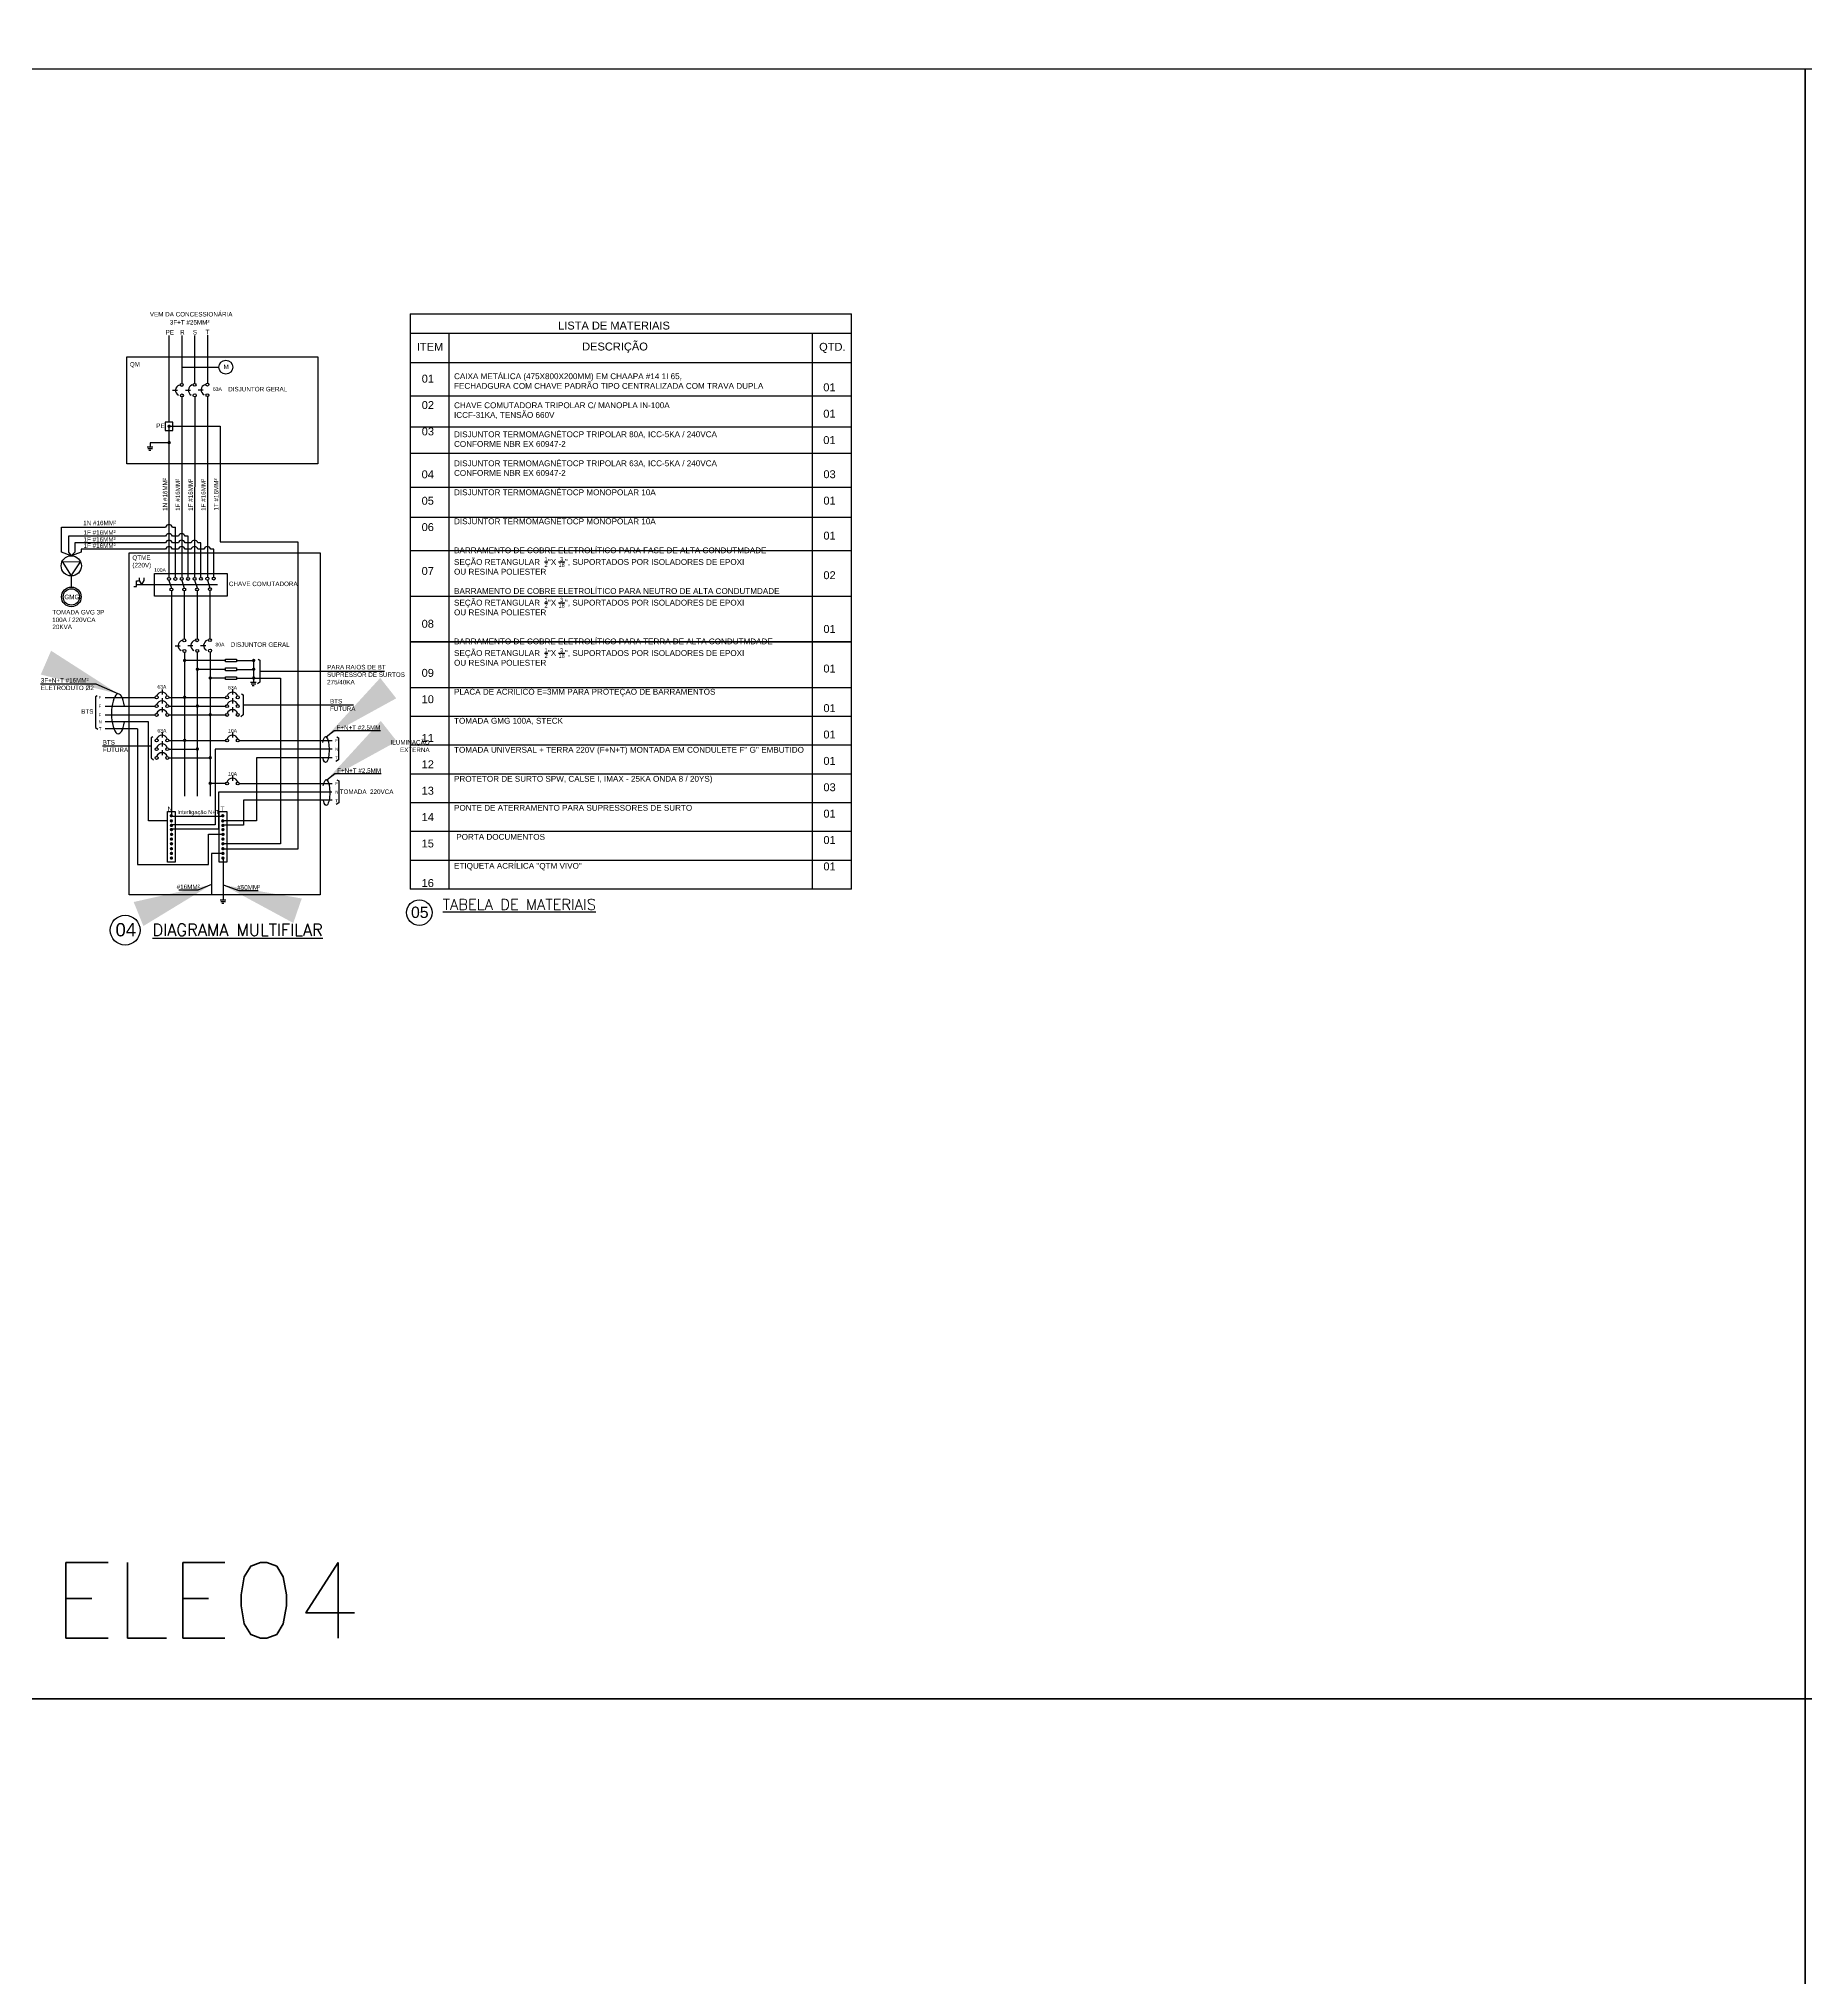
# Model space of a CAD drawing. Header units: inches. Extents: x -7660 to 802, y -193 to 3.
# Drawn here: x 566.6 to 622.6, y -129.9 to -68.4 of the extents above; entities that cross this region are included whole.
import ezdxf

# ---------------------------------------------------------------- set-up
doc = ezdxf.new("R2010")
doc.units = ezdxf.units.IN
doc.header["$MEASUREMENT"] = 0
for name, color, linetype in [('COTAS', 8, 'Continuous'), ('detalhes', 7, 'Continuous'), ('INDICACAO', 1, 'Continuous'), ('Text-04', 4, 'Continuous')]:
    doc.layers.add(name, color=color, linetype=linetype)
doc.styles.add('Annotative', font='arial.ttf')
doc.styles.add('ROMANS', font='romans.shx', dxfattribs={"height": 10})
doc.styles.get("Standard").update_dxf_attribs({"font": 'arial.ttf'})
doc.dimstyles.new('1-100$7', dxfattribs={"dimscale": 100, "dimtxt": 1.5, "dimasz": 2, "dimexe": 1, "dimexo": 1, "dimgap": 0.75, "dimtad": 1, "dimlfac": 0.001, "dimzin": 1, "dimdsep": 46, "dimtxsty": 'ROMANS', "dimblk": 'OBLIQUE', "dimcen": 0, "dimdle": 1, "dimclre": 9, "dimadec": 0, "dimazin": 0, "dimtfac": 1, "dimtix": 1, "dimtmove": 0, "dimatfit": 2, "dimldrblk": 'OBLIQUE', "dimfxl": 1, "dimarcsym": 0})
doc.dimstyles.new('ISO-25', dxfattribs={"dimtxt": 2.5, "dimasz": 2.5, "dimexe": 1.25, "dimexo": 0.625, "dimtad": 1, "dimtxsty": 'Standard', "dimcen": 2.5, "dimadec": 0, "dimazin": 0, "dimtfac": 1, "dimtmove": 0, "dimatfit": 3, "dimfxl": 1, "dimarcsym": 0})

msp = doc.modelspace()

# ---------------------------------------------------------------- hatches: boundary and pattern name
h = msp.add_hatch(color=1)
h.dxf.hatch_style = 1
h.paths.add_polyline_path([(570.68797, -80.69151, 1), (570.79862, -80.69151, 1)])
h = msp.add_hatch(color=1)
h.dxf.hatch_style = 1
h.paths.add_polyline_path([(570.68892, -81.20988, 1), (570.79957, -81.20988, 1)])
h = msp.add_hatch(color=1)
h.dxf.hatch_style = 1
h.paths.add_polyline_path([(571.17937, -88.11897, 1), (571.29002, -88.11897, 1)])
h = msp.add_hatch(color=1)
h.dxf.hatch_style = 1
h.paths.add_polyline_path([(571.58515, -88.39699, 1), (571.6958, -88.39699, 1)])
h = msp.add_hatch(color=1)
h.dxf.hatch_style = 1
h.paths.add_polyline_path([(573.37151, -88.11897, 1), (573.48216, -88.11897, 1)])
h = msp.add_hatch(color=1)
h.dxf.hatch_style = 1
h.paths.add_polyline_path([(573.37151, -88.39699, 1), (573.48216, -88.39699, 1)])
h = msp.add_hatch(color=1)
h.dxf.hatch_style = 1
h.paths.add_polyline_path([(571.99093, -88.67501, 1), (572.10157, -88.67501, 1)])
h = msp.add_hatch(color=1)
h.dxf.hatch_style = 1
h.paths.add_polyline_path([(573.37151, -88.67501, 1), (573.48216, -88.67501, 1)])
h = msp.add_hatch(color=1)
h.dxf.hatch_style = 1
h.paths.add_polyline_path([(571.17937, -89.28555, 1), (571.29002, -89.28555, 1)])
h = msp.add_hatch(color=1)
h.dxf.hatch_style = 1
h.paths.add_polyline_path([(571.58515, -89.56356, 1), (571.6958, -89.56356, 1)])
h = msp.add_hatch(color=1)
h.dxf.hatch_style = 1
h.paths.add_polyline_path([(571.99093, -89.84158, 1), (572.10157, -89.84158, 1)])
h = msp.add_hatch(color=1)
h.dxf.hatch_style = 1
h.paths.add_polyline_path([(571.17937, -90.65022, 1), (571.29002, -90.65022, 1)])
h = msp.add_hatch(color=1)
h.dxf.hatch_style = 1
h.paths.add_polyline_path([(571.58515, -90.92824, 1), (571.6958, -90.92824, 1)])
h = msp.add_hatch(color=1)
h.dxf.hatch_style = 1
h.paths.add_polyline_path([(571.99093, -91.20626, 1), (572.10157, -91.20626, 1)])
h = msp.add_hatch(color=1)
h.dxf.hatch_style = 1
h.paths.add_polyline_path([(571.99093, -92.0149, 1), (572.10157, -92.0149, 1)])
h = msp.add_hatch(color=1)
h.dxf.hatch_style = 1
h.paths.add_polyline_path([(570.86874, -93.04479, -1), (570.75809, -93.04479, -1)])
h = msp.add_hatch(color=1)
h.dxf.hatch_style = 1
h.paths.add_polyline_path([(570.86876, -93.20683, -1), (570.75811, -93.20683, -1)])
h = msp.add_hatch(color=1)
h.dxf.hatch_style = 1
h.paths.add_polyline_path([(570.87232, -93.35073, -1), (570.76167, -93.35073, -1)])
h = msp.add_hatch(color=1)
h.dxf.hatch_style = 1
h.paths.add_polyline_path([(570.87232, -93.48397, -1), (570.76167, -93.48397, -1)])
h = msp.add_hatch(color=1)
h.dxf.hatch_style = 1
h.paths.add_polyline_path([(572.50107, -93.04499, -1), (572.39042, -93.04499, -1)])
h = msp.add_hatch(color=1)
h.dxf.hatch_style = 1
h.paths.add_polyline_path([(572.50109, -93.20703, -1), (572.39045, -93.20703, -1)])
h = msp.add_hatch(color=1)
h.dxf.hatch_style = 1
h.paths.add_polyline_path([(572.50465, -93.35093, -1), (572.394, -93.35093, -1)])
h = msp.add_hatch(color=1)
h.dxf.hatch_style = 1
h.paths.add_polyline_path([(572.50465, -93.48417, -1), (572.394, -93.48417, -1)])
h = msp.add_hatch(color=1)
h.dxf.hatch_style = 1
h.paths.add_polyline_path([(570.87234, -93.78459, -1), (570.7617, -93.78459, -1)])
h = msp.add_hatch(color=1)
h.dxf.hatch_style = 1
h.paths.add_polyline_path([(570.87234, -93.93378, -1), (570.7617, -93.93378, -1)])
h = msp.add_hatch(color=1)
h.dxf.hatch_style = 1
h.paths.add_polyline_path([(570.87234, -94.08952, -1), (570.7617, -94.08952, -1)])
h = msp.add_hatch(color=1)
h.dxf.hatch_style = 1
h.paths.add_polyline_path([(570.87587, -93.63497, -1), (570.76522, -93.63497, -1)])
h = msp.add_hatch(color=1)
h.dxf.hatch_style = 1
h.paths.add_polyline_path([(572.50468, -93.78479, -1), (572.39403, -93.78479, -1)])
h = msp.add_hatch(color=1)
h.dxf.hatch_style = 1
h.paths.add_polyline_path([(572.50468, -93.93398, -1), (572.39403, -93.93398, -1)])
h = msp.add_hatch(color=1)
h.dxf.hatch_style = 1
h.paths.add_polyline_path([(572.50468, -94.08972, -1), (572.39403, -94.08972, -1)])
h = msp.add_hatch(color=1)
h.dxf.hatch_style = 1
h.paths.add_polyline_path([(572.5082, -93.63517, -1), (572.39756, -93.63517, -1)])
h = msp.add_hatch(color=1)
h.dxf.hatch_style = 1
h.paths.add_polyline_path([(570.87234, -94.2383, -1), (570.7617, -94.2383, -1)])
h = msp.add_hatch(color=1)
h.dxf.hatch_style = 1
h.paths.add_polyline_path([(570.87234, -94.38725, -1), (570.7617, -94.38725, -1)])
h = msp.add_hatch(color=1)
h.dxf.hatch_style = 1
h.paths.add_polyline_path([(572.50468, -94.23851, -1), (572.39403, -94.23851, -1)])
h = msp.add_hatch(color=1)
h.dxf.hatch_style = 1
h.paths.add_polyline_path([(572.50468, -94.38745, -1), (572.39403, -94.38745, -1)])

# ---------------------------------------------------------------- linework, layer by layer
at = {"color": 1}
for p, q in [((578.38751, -77.12067), (578.38751, -95.37557)), ((567.32857, -84.68957), (567.32857, -83.88763)), ((567.32857, -83.88763), (570.63101, -83.88763)), ((570.63101, -84.18225), (567.54943, -84.18225)), ((567.54943, -84.18225), (567.54943, -84.68956)), ((570.84565, -83.88763), (570.94122, -83.88763)), ((571.03678, -84.18225), (570.84565, -84.18225)), ((570.94122, -85.4733), (570.94122, -83.88763)), ((571.34699, -84.18225), (571.25143, -84.18225)), ((571.34699, -85.4733), (571.34699, -84.18225)), ((567.63942, -84.79942), (567.32857, -84.68957)), ((567.54943, -84.68956), (567.63942, -84.79942)), ((567.75232, -84.68956), (567.63942, -84.79942)), ((567.95521, -84.68956), (567.63942, -84.79942)), ((570.63072, -84.38514), (567.75232, -84.38514)), ((567.75232, -84.38514), (567.75232, -84.68956)), ((570.63101, -84.58803), (567.95521, -84.58803)), ((567.95521, -84.58803), (567.95521, -84.68956)), ((571.03649, -84.38514), (570.84536, -84.38514)), ((571.03678, -84.58803), (570.84565, -84.58803)), ((571.44227, -84.38514), (571.25114, -84.38514)), ((571.44256, -84.58803), (571.25143, -84.58803)), ((571.75277, -84.38514), (571.65691, -84.38514)), ((571.84833, -84.58803), (571.6572, -84.58803)), ((571.75277, -85.4733), (571.75277, -84.38514)), ((572.15854, -84.58803), (572.06298, -84.58803)), ((572.15854, -85.4733), (572.15854, -84.58803)), ((573.62328, -88.46023), (577.57977, -88.46023)), ((573.09541, -89.52824), (576.59205, -89.52824)), ((568.63245, -90.82962), (570.17391, -90.82962)), ((572.39909, -94.24113), (572.09147, -94.24113))]:
    msp.add_line(p, q, dxfattribs=at)
for p, q in [((570.73833, -77.816), (570.73833, -80.5577)), ((571.1441, -77.81266), (571.1441, -79.33191)), ((571.54988, -77.80932), (571.54988, -79.32857)), ((571.95566, -77.80265), (571.95566, -79.32189)), ((571.1441, -78.81657), (572.32195, -78.81657)), ((571.14872, -79.76199), (571.1441, -85.4733)), ((571.55449, -79.75865), (571.54988, -85.4733)), ((571.96027, -79.75197), (571.95566, -85.4733)), ((570.73833, -80.69227), (570.73833, -85.4733)), ((570.73833, -80.69227), (572.36143, -80.69227)), ((572.36143, -80.69227), (572.36143, -84.35977)), ((570.73833, -81.21427), (570.14144, -81.21427)), ((570.81839, -85.91576), (570.81839, -92.9945)), ((571.22416, -85.91576), (571.22416, -87.435)), ((571.62994, -85.91242), (571.62994, -87.43167)), ((572.03572, -85.90574), (572.03572, -87.42499)), ((571.22878, -87.86509), (571.22878, -92.42277)), ((571.63455, -87.86175), (571.63455, -92.42277)), ((572.04033, -87.85507), (572.04033, -92.42277)), ((572.53567, -88.12336), (571.22878, -88.12336)), ((572.53567, -88.40138), (571.63455, -88.40138)), ((572.88307, -88.12336), (573.42092, -88.12336)), ((572.88307, -88.40138), (573.42092, -88.40138)), ((573.42092, -88.12336), (573.42092, -88.81146)), ((572.53567, -88.67939), (572.04033, -88.67939)), ((572.88307, -88.67939), (574.27734, -88.67939)), ((568.70973, -89.28993), (570.30012, -89.28993)), ((568.70973, -89.56795), (570.30012, -89.56795)), ((570.73344, -89.28993), (572.53567, -89.28993)), ((570.73344, -89.56795), (572.53567, -89.56795)), ((568.70973, -89.84597), (570.30012, -89.84597)), ((570.08941, -90.06511), (568.70973, -90.06511)), ((569.7357, -90.28425), (568.70973, -90.28425)), ((570.08941, -93.20705), (570.08941, -90.06511)), ((570.73344, -89.84597), (572.53567, -89.84597)), ((570.73344, -90.65461), (572.53567, -90.65461)), ((570.73344, -90.93262), (571.63455, -90.93262)), ((575.91861, -90.93262), (572.20292, -90.93262)), ((572.20292, -90.93262), (572.20292, -93.33687)), ((572.96898, -90.65461), (575.91861, -90.65461)), ((570.73344, -91.21064), (572.04033, -91.21064)), ((575.91861, -91.21064), (573.51332, -91.21064)), ((573.51332, -91.21064), (573.51332, -93.2061)), ((572.53567, -92.01928), (572.04033, -92.01928)), ((572.96898, -92.01928), (575.91861, -92.01928)), ((575.90773, -92.2973), (572.30726, -92.2973)), ((572.30726, -92.2973), (572.30726, -93.47409)), ((575.91861, -92.54725), (573.10051, -92.54725)), ((573.10051, -92.54725), (573.10051, -93.34623)), ((570.69671, -93.20705), (570.08941, -93.20705)), ((570.81839, -93.05917), (572.40661, -93.05917)), ((572.20292, -93.33687), (570.85039, -93.33687)), ((573.10051, -93.34623), (572.46684, -93.34623)), ((573.51332, -93.2061), (572.48633, -93.2061)), ((572.30726, -93.47409), (570.85039, -93.47409))]:
    msp.add_line(p, q)
at = {"color": 3}
for points in [[(532.90705, -69.3577), (622.64596, -69.3577), (622.64596, -121.04888), (532.90705, -121.04888)], [(622.64596, -69.3577), (712.38487, -69.3577), (712.38487, -121.04888), (622.64596, -121.04888)], [(532.90705, -121.04888), (622.64596, -121.04888), (622.64596, -192.61801), (532.90705, -192.61801)], [(622.64596, -121.04888), (712.38487, -121.04888), (712.38487, -192.61801), (622.64596, -192.61801)]]:
    msp.add_lwpolyline(points, close=True, dxfattribs=at)
at = {"color": 1}
for points in [[(578.38751, -77.12067), (592.39204, -77.12067)], [(592.39204, -95.37557), (592.39204, -77.12067)], [(592.39204, -77.74871), (578.38751, -77.74871)], [(579.62684, -95.37557), (579.62684, -77.74871)], [(591.15065, -87.51833), (591.15065, -77.74871)], [(592.39204, -78.68409), (578.38751, -78.68409)], [(570.85248, -79.54881), (571.01356, -79.54881)], [(571.25825, -79.54547), (571.41934, -79.54547)], [(571.66403, -79.53879), (571.82511, -79.53879)], [(592.39204, -79.73809), (578.38751, -79.73809)], [(592.39204, -80.71705), (578.38751, -80.71705)], [(592.39204, -81.55464), (578.38751, -81.55464)], [(592.39204, -82.63424), (578.38751, -82.63424)], [(592.39204, -83.58352), (578.38751, -83.58352)], [(592.39204, -84.64433), (578.38751, -84.64433)], [(567.35105, -84.98051), (567.63942, -85.43972), (567.93117, -84.98774)], [(567.35105, -84.98051), (567.93117, -84.98774)], [(567.63942, -85.43972), (567.63942, -85.80203)], [(569.62404, -85.77599), (569.70808, -85.77599), (569.70808, -85.59122), (569.76971, -85.59122)], [(569.70808, -85.7088), (572.28104, -85.7088)], [(569.79135, -85.49771), (569.79135, -85.58524), (569.86877, -85.7088)], [(569.94619, -85.49771), (569.94619, -85.58524), (569.86877, -85.7088)], [(570.73833, -85.58106), (570.81839, -85.82136)], [(571.1441, -85.58106), (571.22416, -85.82136)], [(571.54988, -85.57772), (571.62994, -85.81802)], [(571.95566, -85.57104), (572.03572, -85.81134)], [(592.39204, -86.09085), (578.38751, -86.09085)], [(570.93254, -87.6519), (571.09362, -87.6519)], [(571.33831, -87.64856), (571.4994, -87.64856)], [(571.74409, -87.64189), (571.90517, -87.64189)], [(578.38751, -87.51833), (592.39204, -87.51833)], [(592.39204, -87.54042), (578.38751, -87.54042)], [(591.15065, -95.37557), (591.15065, -87.54042)], [(573.56722, -88.07667), (573.62222, -88.11261), (573.62433, -88.80785), (573.54395, -88.86281)], [(570.51926, -89.04136), (570.51926, -89.20244)], [(572.74985, -89.04136), (572.74985, -89.20244)], [(592.39204, -88.98253), (578.38751, -88.98253)], [(568.46102, -89.23756), (568.40603, -89.2735), (568.40391, -90.24628), (568.48429, -90.30125)], [(570.51926, -89.31938), (570.51926, -89.48046)], [(570.51926, -89.5974), (570.51926, -89.75848)], [(572.74985, -89.31938), (572.74985, -89.48046)], [(572.74985, -89.5974), (572.74985, -89.75848)], [(573.03935, -89.17291), (573.09435, -89.20885), (573.09646, -89.84763), (573.01608, -89.9026)], [(592.39204, -89.89583), (578.38751, -89.89583)], [(570.22976, -90.53759), (570.17476, -90.57352), (570.17264, -91.21231), (570.25302, -91.26728)], [(570.51926, -90.40604), (570.51926, -90.56712)], [(570.51926, -90.68406), (570.51926, -90.84514)], [(570.51926, -90.96207), (570.51926, -91.12316)], [(572.74985, -90.40604), (572.74985, -90.56712)], [(576.06049, -90.53759), (576.11549, -90.57352), (576.11761, -91.26876), (576.03722, -91.32372)], [(592.39204, -90.80912), (578.38751, -90.80912)], [(572.74985, -91.77071), (572.74985, -91.9318)], [(576.06743, -91.90226), (576.12243, -91.9382), (576.12454, -92.63343), (576.04416, -92.6884)], [(592.39204, -91.72241), (578.38751, -91.72241)], [(592.39204, -92.6357), (578.38751, -92.6357)], [(592.39204, -93.54899), (578.38751, -93.54899)], [(572.09147, -94.24113), (572.09147, -95.55318)], [(572.45725, -94.41885), (572.45725, -95.71619)], [(592.39204, -94.46228), (578.38751, -94.46228)], [(572.35998, -95.71619), (572.53998, -95.71619)], [(572.38205, -95.76262), (572.53069, -95.76262)], [(572.41804, -95.816), (572.48075, -95.816)], [(592.39204, -95.37557), (578.38751, -95.37557)]]:
    msp.add_lwpolyline(points, dxfattribs=at)
for points in [[(569.39772, -78.4876), (575.45615, -78.4876), (575.45615, -81.87984), (569.39772, -81.87984)], [(570.61665, -80.82684), (570.86001, -80.82684), (570.86001, -80.5577), (570.61665, -80.5577)], [(569.47778, -84.7097), (575.53621, -84.7097), (575.53621, -95.55014), (569.47778, -95.55014)], [(570.27947, -85.36514), (572.58764, -85.36514), (572.58764, -86.07994), (570.27947, -86.07994)], [(572.53567, -88.07929), (572.88307, -88.07929), (572.88307, -88.16743), (572.53567, -88.16743)], [(572.53567, -88.3573), (572.88307, -88.3573), (572.88307, -88.44545), (572.53567, -88.44545)], [(572.53567, -88.63532), (572.88307, -88.63532), (572.88307, -88.72346), (572.53567, -88.72346)], [(570.94007, -94.51206), (570.69671, -94.51206), (570.69671, -92.91098), (570.94007, -92.91098)], [(572.5724, -94.51226), (572.32904, -94.51226), (572.32904, -92.91118), (572.5724, -92.91118)]]:
    msp.add_lwpolyline(points, close=True, dxfattribs=at)
for points in [[(570.04417, -81.34634), (570.22417, -81.34634)], [(570.06624, -81.39276), (570.21488, -81.39276)], [(570.10224, -81.44615), (570.16494, -81.44615)], [(570.14144, -81.21427), (570.14144, -81.34634)], [(572.36143, -84.35977), (574.8276, -84.35977), (574.8276, -94.10363), (572.45902, -94.10363)], [(574.27734, -88.67939), (574.27734, -93.93235), (572.45902, -93.93235)], [(573.32365, -88.81146), (573.50365, -88.81146)], [(573.34571, -88.85789), (573.49436, -88.85789)], [(573.38171, -88.91127), (573.44442, -88.91127)], [(569.7357, -90.28425), (569.7357, -94.59471), (571.99375, -94.59471), (571.99375, -93.63172), (572.40939, -93.63172)]]:
    msp.add_lwpolyline(points)
msp.add_circle((572.54403, -78.81657), 0.22209)
for centre, radius in [((571.1441, -79.37911), 0.0472), ((571.14872, -79.71479), 0.0472), ((571.54988, -79.37577), 0.0472), ((571.55449, -79.71145), 0.0472), ((571.95566, -79.36909), 0.0472), ((571.96027, -79.70477), 0.0472), ((567.63942, -85.11957), 0.32015), ((567.6421, -86.10318), 0.3109), ((567.6421, -86.10318), 0.25976), ((570.73833, -85.53386), 0.0472), ((570.81839, -85.86856), 0.0472), ((570.94122, -85.53386), 0.0472), ((571.1441, -85.53386), 0.0472), ((571.22416, -85.86856), 0.0472), ((571.34699, -85.53386), 0.0472), ((571.54988, -85.53052), 0.0472), ((571.62994, -85.86522), 0.0472), ((571.75277, -85.52718), 0.0472), ((571.95566, -85.52384), 0.0472), ((572.03572, -85.85854), 0.0472), ((572.15854, -85.5205), 0.0472), ((571.22416, -87.48221), 0.0472), ((571.22878, -87.81789), 0.0472), ((571.62994, -87.47887), 0.0472), ((571.63455, -87.81455), 0.0472), ((572.03572, -87.47219), 0.0472), ((572.04033, -87.80787), 0.0472), ((570.34732, -89.28993), 0.0472), ((570.34732, -89.56795), 0.0472), ((570.68624, -89.28993), 0.0472), ((570.68624, -89.56795), 0.0472), ((572.58287, -89.28993), 0.0472), ((572.58287, -89.56795), 0.0472), ((572.92178, -89.28993), 0.0472), ((572.92178, -89.56795), 0.0472), ((570.34732, -89.84597), 0.0472), ((570.68624, -89.84597), 0.0472), ((572.58287, -89.84597), 0.0472), ((572.92178, -89.84597), 0.0472), ((570.34732, -90.65461), 0.0472), ((570.34732, -90.93262), 0.0472), ((570.68624, -90.65461), 0.0472), ((570.68624, -90.93262), 0.0472), ((572.58287, -90.65461), 0.0472), ((572.92178, -90.65461), 0.0472), ((570.34732, -91.21064), 0.0472), ((570.68624, -91.21064), 0.0472), ((572.58287, -92.01928), 0.0472), ((572.92178, -92.01928), 0.0472), ((578.67928, -96.11754), 0.40354), ((569.34948, -96.67243), 0.47248)]:
    msp.add_circle(centre, radius, dxfattribs=at)
for centre, radius, start, end in [((571.11976, -79.54934), 0.1732, 108.3386027, 242.6924261), ((571.52554, -79.546), 0.1732, 108.3386027, 242.6924261), ((571.93131, -79.53932), 0.1732, 108.3386027, 242.6924261), ((570.73833, -83.91953), 0.11196, 16.552262, 163.447738), ((570.73833, -84.21415), 0.11196, 16.552262, 163.447738), ((571.1441, -84.21415), 0.11196, 16.552262, 163.447738), ((570.73804, -84.41704), 0.11196, 16.552262, 163.447738), ((570.73833, -84.61992), 0.11196, 16.552262, 163.447738), ((571.14381, -84.41704), 0.11196, 16.552262, 163.447738), ((571.1441, -84.61992), 0.11196, 16.552262, 163.447738), ((571.54959, -84.41704), 0.11196, 16.552262, 163.447738), ((571.54988, -84.61992), 0.11196, 16.552262, 163.447738), ((571.95566, -84.61992), 0.11196, 16.552262, 163.447738), ((571.19982, -87.65243), 0.1732, 108.3386027, 242.6924261), ((571.6056, -87.64909), 0.1732, 108.3386027, 242.6924261), ((572.01137, -87.64242), 0.1732, 108.3386027, 242.6924261), ((570.51678, -89.30521), 0.18061, 20.2404872, 159.7595128), ((572.75233, -89.30521), 0.18061, 20.2404872, 159.7595128), ((570.51678, -89.58323), 0.18061, 20.2404872, 159.7595128), ((570.51678, -89.86125), 0.18061, 20.2404872, 159.7595128), ((572.75233, -89.58323), 0.18061, 20.2404872, 159.7595128), ((572.75233, -89.86125), 0.18061, 20.2404872, 159.7595128), ((570.51678, -90.66989), 0.18061, 20.2404872, 159.7595128), ((570.51678, -90.94791), 0.18061, 20.2404872, 159.7595128), ((572.75233, -90.66989), 0.18061, 20.2404872, 159.7595128), ((570.51678, -91.22593), 0.18061, 20.2404872, 159.7595128), ((572.75233, -92.03457), 0.18061, 20.2404872, 159.7595128)]:
    msp.add_arc(centre, radius, start, end, dxfattribs=at)
msp.add_ellipse((569.13049, -89.81271), major_axis=(0, 0.63318), ratio=0.33866026, start_param=5.10927908, end_param=10.58555575, dxfattribs=at)
at = {"color": 1, "extrusion": (0, 0, -1)}
for centre in [(575.70837, -90.94547), (575.72747, -92.31014)]:
    msp.add_ellipse(centre, major_axis=(0, 0.4107), ratio=0.26981273, start_param=5.29715204, end_param=10.37192617, dxfattribs=at)

# ---------------------------------------------------------------- texts
at = {"layer": 'detalhes', "linetype": 'Continuous', "style": 'Annotative'}
for s, width, gutter_width, heights, insert, char_height, attachment_point in [('VEM DA CONCESSIONÁRIA', 2.842444, 0.18565, [0], (572.75477, -77.06679), 0.1425793, 3), ('3F+T #25MM²', 2.842444, 0.18565, [0], (570.76693, -77.3226), 0.1425793, 1), ('LISTA DE MATERIAIS', 5.0032873, 0.32678, [0], (583.08363, -77.37174), 0.2509689, 1), ('PE ', 2.842444, 0.18565, [0], (570.63292, -77.63846), 0.142579, 1), ('R', 2.842444, 0.18565, [0], (571.0919, -77.63846), 0.14258, 1), ('S ', 2.842444, 0.18565, [0], (571.49767, -77.63846), 0.142579, 1), ('T', 2.842444, 0.18565, [0], (571.90345, -77.62844), 0.14258, 1), ('ITEM', 5.0032873, 0.32678, [0], (578.60119, -78.04651), 0.250969, 1), ('DESCRIÇÃO', 5.0032873, 0.32678, [0], (583.84549, -78.0367), 0.250969, 1), ('QTD.', 5.0032873, 0.32678, [0], (591.36433, -78.04651), 0.250969, 1), ('QM', 2.842444, 0.18565, [0], (569.49798, -78.65463), 0.142579, 1), ('M', 2.842444, 0.18565, [0], (572.46915, -78.73256), 0.14258, 1), ('01\\P\\P02\\P\\P03', 3.1797001, 0.32678, [17.69392], (578.7564, -79.05615), 0.250969, 1), ('CAIXA METÁLICA (475X800X200MM) EM CHAAPA #14 1I 65,\\PFECHADGURA COM CHAVE PADRÃO TIPO CENTRALIZADA COM TRAVA DUPLA\\P\\PCHAVE COMUTADORA TRIPOLAR C/ MANOPLA IN-100A \\PICCF-31KA, TENSÃO 660V\\P{\\A1;\\PDISJUNTOR TERMOMAGNÉTOCP TRIPOLAR 80A, ICC-5KA / 240VCA\\PCONFORME NBR EX 60947-2\\P\\PDISJUNTOR TERMOMAGNÉTOCP TRIPOLAR 63A, ICC-5KA / 240VCA\\PCONFORME NBR EX 60947-2\\P\\PDISJUNTOR TERMOMAGNÉTOCP MONOPOLAR 10A\\P\\P\\PDISJUNTOR TERMOMAGNÉTOCP MONOPOLAR 10A \\P\\P\\PBARRAMENTO DE COBRE ELETROLÍTICO PARA FASE DE ALTA CONDUTMDADE\\PSEÇÃO RETANGULAR  \\H0.7x;\\S1/2;\\H1.42857x;\'\'X \\H0.7x;\\S3/18;\\H1.42857x;\'\', SUPORTADOS POR ISOLADORES DE EPOXI\\POU RESINA POLIESTER\\P\\PBARRAMENTO DE COBRE ELETROLÍTICO PARA NEUTRO DE ALTA CONDUTMDADE\\PSEÇÃO RETANGULAR  \\H0.7x;\\S1/2;\\H1.42857x;\'\'X \\H0.7x;\\S3/18;\\H1.42857x;\'\', SUPORTADOS POR ISOLADORES DE EPOXI\\POU RESINA POLIESTER\\P\\P\\PBARRAMENTO DE COBRE ELETROLÍTICO PARA TERRA DE ALTA CONDUTMDADE\\PSEÇÃO RETANGULAR  \\H0.7x;\\S1/2;\\H1.42857x;\'\'X \\H0.7x;\\S3/18;\\H1.42857x;\'\', SUPORTADOS POR ISOLADORES DE EPOXI\\POU RESINA POLIESTER\\P\\P\\PPLACA DE ACRÍLICO E=3MM PARA PROTEÇÃO DE BARRAMENTOS \\P\\P\\PTOMADA GMG 100A, STECK\\P\\P\\PTOMADA UNIVERSAL + TERRA 220V (F+N+T) MONTADA EM CONDULETE F\'\' G\'\' EMBUTIDO\\P\\P\\PPROTETOR DE SURTO SPW, CALSE I, IMAX - 25KA ONDA 8 / 20YS)\\P\\P\\PPONTE DE ATERRAMENTO PARA SUPRESSORES DE SURTO \\P\\P\\P PORTA DOCUMENTOS \\P\\P\\P\\H1.00001x;ETIQUETA ACRÍLICA "QTM VIVO"}', 11.6843996, 0.23959, [0], (579.78197, -79.01304), 0.18400395, 1), ('63A', 2.2739552, 0.14852, [0], (572.41748, -79.45468), 0.114063, 3), ('\\pxql;DISJUNTOR GERAL', 2.842444, 0.18565, [0], (575.46023, -79.44143), 0.1425793, 3), ('01\\P\\P01\\P\\P01', 3.1797001, 0.32678, [17.69392], (591.4953, -79.33061), 0.250969, 1), ('PE', 2.842444, 0.18565, [0], (570.33465, -80.60612), 0.142579, 1), ('04\\P\\P05\\P\\P06', 3.1797001, 0.32678, [17.69392], (578.75307, -82.09088), 0.250969, 1), ('03\\P\\P01', 3.1797001, 0.32678, [17.69392], (591.49928, -82.08695), 0.250969, 1), ('1N #16MM²', 2.842444, 0.18565, [0], (568.01916, -83.68714), 0.142579, 1), ('1F #16MM²', 2.842444, 0.18565, [0], (568.0288, -83.99181), 0.142579, 1), ('1F #16MM²', 2.842444, 0.18565, [0], (568.0288, -84.20906), 0.142579, 1), ('01\\P\\P\\P02', 3.1797001, 0.32678, [17.69392], (591.49928, -84.03405), 0.250969, 1), ('1F #16MM²', 2.842444, 0.18565, [0], (568.0288, -84.40825), 0.142579, 1), ('QTME\\P(220V)', 2.842444, 0.18565, [0], (569.57804, -84.78584), 0.142579, 1), ('100A', 2.2739552, 0.14852, [0], (570.64048, -85.19405), 0.114063, 3), ('07\\P\\P\\P\\P08', 3.1797001, 0.32678, [17.69392], (578.75307, -85.15613), 0.250969, 1), ('GMG', 2.842444, 0.18565, [0], (567.42157, -86.03269), 0.142579, 1), ('\\pxql;CHAVE COMUTADORA', 2.842444, 0.18565, [0], (575.48285, -85.61919), 0.1425793, 3), ('TOMADA GVG 3P', 2.842444, 0.18565, [0], (567.03777, -86.51799), 0.1425793, 1), ('\\P100A / 220VCA', 2.842444, 0.18565, [0], (567.03376, -86.52133), 0.1425793, 1), ('20KVA', 2.842444, 0.18565, [0], (567.0414, -86.98223), 0.142579, 1), ('01\\P\\P\\P01\\P\\P\\P01\\P\\P01\\P\\P01\\P\\P03\\P\\P01\\P\\P01\\P\\P01', 3.1797001, 0.32678, [17.69392], (591.49928, -86.99522), 0.250969, 1), ('80A', 2.2739552, 0.14852, [0], (572.49755, -87.55777), 0.114063, 3), ('\\pxql;DISJUNTOR GERAL', 2.842444, 0.18565, [0], (575.54029, -87.54452), 0.1425793, 3), ('PARA RAIOS DE BT\\PSUPRESSOR DE SURTOS\\P275/40KA ', 2.842444, 0.18565, [0], (575.75487, -88.25876), 0.1425793, 1), ('09\\P\\P10', 3.1797001, 0.32678, [17.69392], (578.75307, -88.38688), 0.250969, 1), ('3F+N+T #16MM²\\PELETRODUTO %%C2', 2.842444, 0.18565, [0], (566.67397, -88.67909), 0.1425793, 1), ('63A', 2.2739552, 0.14852, [0], (570.65573, -88.89929), 0.114063, 3), ('63A', 2.2739552, 0.14852, [0], (572.61337, -88.92605), 0.114063, 1), ('BTS', 2.842444, 0.18565, [0], (567.95547, -89.66457), 0.142579, 1), ('F', 1.9155828, 0.12511, [0], (568.51065, -89.24157), 0.09609, 1), ('F', 1.9155828, 0.12511, [0], (568.51065, -89.51959), 0.09609, 1), ('\\pxql;BTS\\PFUTURA', 2.842444, 0.18565, [0], (578.68947, -89.34085), 0.142579, 3), ('T', 1.9155828, 0.12511, [0], (568.51065, -90.23479), 0.09609, 1), ('F', 1.9155828, 0.12511, [0], (568.51065, -89.79761), 0.09609, 1), ('N', 1.9155828, 0.12511, [0], (568.51065, -90.02132), 0.09609, 1), ('63A', 2.2739552, 0.14852, [0], (570.65573, -90.29073), 0.114063, 3), ('10A', 2.2739552, 0.14852, [0], (572.61337, -90.29073), 0.114063, 1), ('F+N+T #2,5MM', 2.842444, 0.18565, [0], (577.4478, -90.17658), 0.1425793, 3), ('BTS\\PFUTURA', 2.842444, 0.18565, [0], (568.63583, -90.64408), 0.142579, 1), ('F', 1.9155828, 0.12511, [0], (576.01059, -90.60625), 0.09609, 1), ('N', 1.9155828, 0.12511, [0], (576.01059, -90.88427), 0.09609, 1), ('ILUMINAÇÃO\\PEXTERNA', 2.842444, 0.18565, [0], (579.0078, -90.64408), 0.142579, 3), ('11\\P\\P12\\P\\P13\\P\\P14\\P\\P15\\P\\P\\P16', 3.1797001, 0.32678, [17.69392], (578.75307, -90.45136), 0.250969, 1), ('T', 1.9155828, 0.12511, [0], (576.01059, -91.16228), 0.09609, 1), ('F+N+T #2,5MM', 2.842444, 0.18565, [0], (577.4669, -91.54126), 0.1425793, 3), ('10A', 2.2739552, 0.14852, [0], (572.61337, -91.65541), 0.114063, 1), ('F', 1.9155828, 0.12511, [0], (576.01753, -91.97093), 0.09609, 1), ('\\pxql;TOMADA  220VCA', 2.842444, 0.18565, [0], (578.99736, -92.21145), 0.1425793, 3), ('N', 2.842444, 0.18565, [0], (570.69588, -92.75111), 0.14258, 1), ('T', 2.842444, 0.18565, [0], (572.49663, -92.75131), 0.14258, 3), ('T', 1.9155828, 0.12511, [0], (576.01753, -92.52696), 0.09609, 1), ('N', 1.9155828, 0.12511, [0], (576.01753, -92.24894), 0.09609, 1), ('Interligação N+T', 2.5581996, 0.16709, [0], (571.00652, -92.86449), 0.1283214, 1), ('#16MM²', 2.842444, 0.18565, [0], (570.98323, -95.22808), 0.142579, 1), ('#50MM²', 2.842444, 0.18565, [0], (573.63482, -95.2436), 0.142579, 3), ('04', 8.3824669, 0.54749, [0], (569.04207, -96.44896), 0.420471, 1), ('05', 7.1593281, 0.4676, [0], (578.41673, -95.92668), 0.359118, 1)]:
    msp.add_mtext_dynamic_manual_height_columns(s, width=width, gutter_width=gutter_width, heights=heights, dxfattribs=dict(at, insert=insert, char_height=char_height, attachment_point=attachment_point))
at = {"layer": 'detalhes', "linetype": 'Continuous', "char_height": 0.142579, "attachment_point": 1, "rotation": 90, "style": 'Annotative'}
for s, insert in [('1N #16MM²', (570.54368, -83.37449)), ('1F #16MM²', (570.94946, -83.37449)), ('1F #16MM²', (571.35524, -83.37449)), ('1F #16MM²', (571.76101, -83.37449)), ('1T #16MM²', (572.16679, -83.36447))]:
    msp.add_mtext_dynamic_manual_height_columns(s, width=2.842444, gutter_width=0.18565, heights=[0], dxfattribs=dict(at, insert=insert))
at = {"layer": 'INDICACAO', "color": 8, "insert": (567.05903, -116.7291), "char_height": 2.4, "width": 19.4018247, "attachment_point": 1, "style": 'ROMANS'}
msp.add_mtext('ELE04', dxfattribs=at)
at = {"layer": 'Text-04', "color": 1, "attachment_point": 2, "style": 'ROMANS'}
for s, insert, char_height, width in [('{\\L\\C3;TABELA DE MATERIAIS}', (581.85278, -95.68803), 0.3407636, 8.6153029), ('{\\L\\C3;DIAGRAMA MULTIFILAR}', (572.91463, -96.47578), 0.3776352, 9.5475045)]:
    msp.add_mtext(s, dxfattribs=dict(at, insert=insert, char_height=char_height, width=width))

# ---------------------------------------------------------------- leaders
at = {"color": 1}
for points in [[(569.13049, -89.17952), (568.42901, -88.87621), (566.66323, -88.87621)], [(575.7277, -90.54106), (575.98139, -90.34187), (577.4478, -90.34187)], [(575.7468, -91.90574), (576.00049, -91.70655), (577.4669, -91.70655)], [(572.09147, -95.22547), (571.65905, -95.39996), (571.05313, -95.39996)], [(572.45396, -95.23965), (572.959, -95.41414), (573.56492, -95.41414)]]:
    msp.add_leader(points, dimstyle='ISO-25', override={"dimgap": 0.625, "dimtad": 0}, dxfattribs=at)
at = {"layer": 'COTAS', "color": 1}
msp.add_leader([(560.71948, -141.49708), (561.04846, -140.86316), (562.48636, -140.86316)], dimstyle='1-100$7', override={"dimasz": 1.5, "dimtad": 0, "dimclrd": 256}, dxfattribs=at)

doc.saveas('drawing.dxf')
